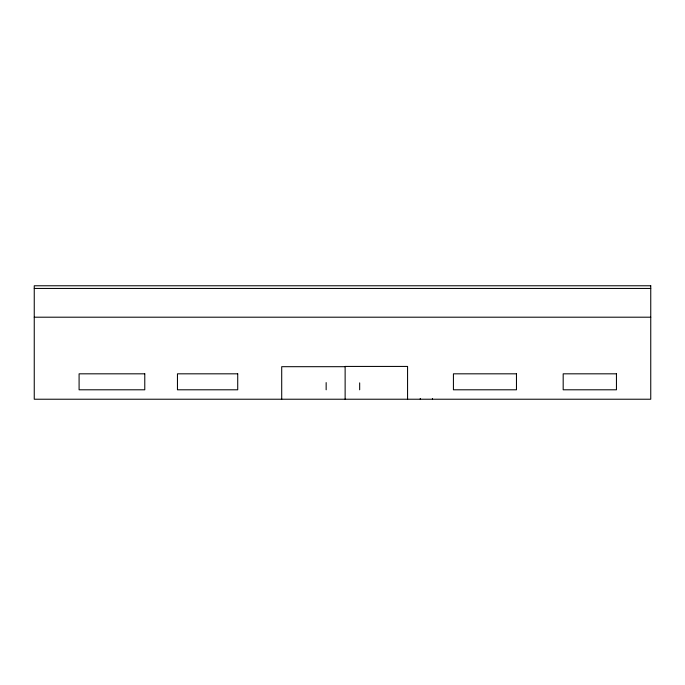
<?xml version="1.0" encoding="UTF-8"?>
<svg xmlns="http://www.w3.org/2000/svg" width="685" height="685" viewBox="0 0 685 685"><rect width="100%" height="100%" fill="white"/><g stroke="black" fill="none" stroke-linecap="round" stroke-linejoin="round"><path stroke-width="1.03" d="M34.25 288.445L650.75 288.445M34.25 317.198L650.75 317.198M345.129 366.689L281.706 366.689L281.706 399.227M432.449 398.456L432.449 399.227M420.256 398.456L420.256 399.227M407.566 399.227L407.566 366.432L345.129 366.432L345.129 399.227M359.668 382.864L359.668 389.799M326.154 382.59L326.154 389.799M650.75 285.773L34.25 285.773L34.25 399.227L650.75 399.227L650.75 285.773M144.775 373.822L79.092 373.822L79.092 389.799L144.775 389.799L144.775 373.822M237.721 373.822L177.458 373.822L177.458 389.799L237.721 389.799L237.721 373.822M516.464 373.822L453.427 373.822L453.427 389.799L516.464 389.799L516.464 373.822M616.449 373.822L563.181 373.822L563.181 389.799L616.449 389.799L616.449 373.822"/></g></svg>
